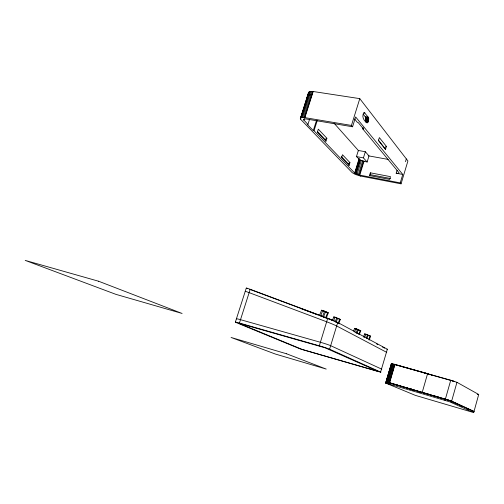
<?xml version="1.0" encoding="UTF-8"?>
<svg xmlns="http://www.w3.org/2000/svg" width="504" height="504" viewBox="0 0 504 504"><rect width="100%" height="100%" fill="white"/><g stroke="black" fill="none" stroke-linecap="round" stroke-linejoin="round"><path stroke-width="0.76" d="M368.449 121.092L367.586 122.686L366.962 122.882C363.768 120.903 361.009 115.643 364.386 112.657L368.588 117.608L368.449 121.092L365.356 120.588L365.488 117.111L363.126 114.005M300.289 118.692L308.637 92.32L310.01 91.495L312.94 91.47L359.787 98.639L407.919 160.959L401.058 183.84L360.259 175.997L355.307 174.422L352.195 172.645L300.422 119.07L308.637 92.32M445.366 399.206L450.74 380.23L391.35 363.598L385.661 383.059L415.302 395.35L473.779 412.612L449.518 401.745L385.661 383.059M473.684 412.549L473.962 411.541L451.609 401.266L446.021 399.433M474.012 411.466L478.712 394.481L456.958 382.309L450.74 380.23M445.032 400.352L445.353 399.231L387.248 382.19M451.294 402.387L451.609 401.266M473.993 411.396L451.647 401.108L456.958 382.309M388.401 383.708L394.128 364.165L427.594 373.64L422.201 392.414L388.735 382.599M385.774 383.122L391.482 363.579M391.255 364.449L386.026 381.799L387.255 382.196M386.253 383.135L391.973 363.649M386.927 383.305L392.647 363.794M387.62 383.487L393.341 363.957M389.409 382.794L394.808 364.354M389.252 383.954L394.979 364.398M380.614 372.053L329.597 349.196A8.228 0.416 17.1 0 0 319.322 345.801L239.431 323.045A7.9 0.378 17.4 0 0 236.206 322.573L300.529 349.039L380.923 372.267L380.614 372.053L387.349 349.215L337.718 322.472A8.209 0.397 21.7 0 0 327.739 318.276L250.211 289.296A7.888 0.365 21.9 0 0 246.28 288.099L235.362 322.113M405.481 161.696L406.312 158.936M401.058 183.84L400.239 182.889L402.772 174.447L355.635 116.941L352.573 126.775L306.111 118.969L304.051 119.007L303.572 119.769L307.931 124.425L309.569 119.284M402.772 174.447L396.182 173.206L397.064 170.283M385.51 149.323L386.404 146.387L379.361 137.598L378.441 140.603L385.51 149.323L378.365 140.011M329.597 349.196L337.718 322.472M367.126 162.011L368.997 155.931L365.324 151.729L358.35 150.476L356.454 156.605L360.341 160.222L367.126 162.011L363.434 157.878L356.454 156.605M369.52 175.549L370.352 172.822L390.487 176.646L389.655 179.399L369.52 175.549L370.383 174.674L370.352 172.822M319.322 345.801L327.732 318.276M349.089 165.375L349.94 162.609L342.493 154.741L341.611 157.569L349.089 165.375L348.176 163.743L341.227 156.46M400.239 182.889L359.774 175.121L355.207 173.414L354.671 173.004L359.195 158.338M354.911 173.206L359.201 159.277M355.207 173.414L359.503 159.497M355.698 173.697L359.988 159.787M356.12 173.912L360.41 160.007M357.084 174.327L361.368 160.423M363.434 157.878L365.324 151.729M358.331 174.756L362.609 160.852M359.245 175.001L363.516 161.097M364.064 161.173L359.774 175.121L360.688 176.079M396.182 173.206A4.158 1.084 16.4 0 0 398.853 172.538L362.779 128.911L363.208 127.525M352.573 126.775L351.439 125.439L359.787 98.639M325.949 141.196L326.876 138.247L318.308 129.194L317.35 132.218L325.949 141.196L324.998 139.469L317.463 131.582M354.671 173.004L314.011 130.744L313.28 130.618L316.493 120.5M314.011 130.744L317.218 120.62M300.334 118.257L301.675 117.539L310.01 91.495M301.675 117.539L302.589 117.463L310.93 91.388M302.589 117.463L303.654 117.501L312.001 91.388M303.83 120.166L304.303 118.698M303.654 117.501L304.592 117.602L312.94 91.47M304.844 117.64L313.186 91.508M239.431 323.045L250.211 289.296M300.422 119.07L302.066 113.929M303.011 110.993L306.067 101.443M306.533 99.975L307.642 95.426L308.164 94.903L312.19 94.645M300.844 117.785L309.166 91.785M367.907 122.302L365.576 121.918L366.118 120.714M363.397 337.132L364.675 333.862L367.076 334.851M364.587 337.466L365.866 334.184L370.648 336.187L369.117 340.118M366.238 338.089L367.517 334.801M366.962 338.48L368.241 335.204M368.89 339.205L370.169 335.922L370.648 336.187M353.575 331.052L354.633 328.35L356.605 329.087L355.83 328.658L354.501 332.048M356.196 332.684L357.525 329.295L355.83 328.658M356.977 333.1L358.3 329.723L357.525 329.295M358.691 334.524L360.278 330.46L358.3 329.723M359.465 334.12L360.788 330.744L360.278 330.46M333.566 320.802L334.99 317.199L336.779 317.86L340.326 319.442L338.902 323.039M335.355 321.47L336.779 317.86M335.954 322.661L337.655 318.345M338.039 323.448L339.746 319.12M319.492 315.498L321.59 310.206L323.732 311L322.781 310.483L320.676 315.788M322.516 316.474L324.626 311.163L322.781 310.483M323.467 316.984L325.565 311.68L324.626 311.163M325.615 317.785L327.713 312.48L325.565 311.68M326.239 318.118L328.337 312.82L327.713 312.48M332.375 320.5L333.793 316.909L335.872 317.684L334.99 317.199M324.998 139.469L326.876 138.247M348.176 163.743L349.94 162.609M384.508 147.603L386.404 146.387M363.712 112.675L364.965 112.877M365.28 116.72L368.38 117.218M365.488 117.111L368.588 117.608M365.627 117.659L368.726 118.163M365.684 118.327L368.777 118.831M365.652 119.076L368.745 119.58M365.539 119.845L368.638 120.349M365.866 121.376L368.204 121.76M366.421 122.497L367.586 122.686M304.592 117.602L351.439 125.439M362.779 128.911L363.541 129.043L358.18 122.541L357.405 122.409L354.507 118.912M307.931 124.425L307.194 124.305L313.28 130.618M368.159 155.78L388.168 159.409M370.383 174.674L390.493 178.511M393.876 364.291L451.798 380.715M431.128 374.9L432.281 375.184M300.749 308.574L301.127 308.65M478.038 394.468L478.712 394.481M473.829 411.579L472.544 411.106M471.587 410.747L471.927 410.943M386.411 352.359L386.782 352.397L336.659 325.968A8.215 0.365 21.7 0 0 326.668 321.785L249.146 292.641A7.894 0.334 21.9 0 0 245.221 291.413M477.244 394.279L477.666 394.38M473.603 411.529L472.513 411.251M386.618 381.868L451.647 401.108M390.083 383.336L388.71 382.756L389.371 382.876M471.542 410.823L472.065 410.974M394.336 366.616L390.833 365.923M386.952 349.291L387.645 349.455L387.349 349.215M451.269 380.495L453.764 381.27M422.913 372.456L425.307 373.193M409.834 388.704L412.839 389.586M424.878 393.114L430.895 394.878M433.9 395.76L439.916 397.53M442.172 398.191L444.427 398.853M409.475 388.767L412.864 389.844L409.872 388.968M419.832 391.803L418.106 391.381L419.605 391.822M423.354 392.918L430.851 395.06M409.79 388.868L412.801 389.756M418.068 391.299L419.567 391.74M432.356 395.501L445.145 399.262M388.71 382.756L390.191 383.191M401.323 386.461L402.803 386.896M409.481 388.855L412.448 389.731M414.672 390.38L416.159 390.821M418.383 391.469L419.87 391.904M409.834 389.056L412.852 389.945M417.747 391.551L419.095 391.948M445.933 399.294L446.834 399.559M445.353 399.231L446.796 399.748M250.154 289.504L249.751 289.535M447.281 399.697L448.44 400.069M447.243 399.886L448.44 400.271M452.34 380.879L453.518 381.295M448.793 400.195L449.404 400.422M448.762 400.384L449.366 400.611M425.716 373.332L426.775 373.748M250.841 289.737L328.274 318.685M453.802 381.282L454.721 381.648M324.356 311.346L321.59 310.206M328.337 312.82L326.195 312.026L327.127 312.543M325.294 311.863L326.516 312.316M335.765 317.747L333.793 316.909M340.326 319.442L337.327 318.484M357.122 329.37L354.633 328.35M360.788 330.744L358.451 330.007M301.606 308.826L317.778 314.874M319.252 315.422L325.868 317.898M327.335 318.446L330.863 319.775M367.8 335.248L369.445 335.866L368.726 335.469M329.011 318.963L333.648 320.853M331.449 320.015L331.941 320.223M450.072 400.932L457.827 404.485M459.239 405.128L462.061 406.419M466.994 408.681L469.111 409.651M334.007 321.017L334.549 321.287M427.594 373.64L429.641 374.724M335.916 322.024L339.343 323.864M355.793 332.703L357.16 333.44M376.349 343.747L377.723 344.484M382.517 347.061L384.571 348.163M247.086 288.572L246.286 288.105M364.675 333.862L365.161 334.133M365.866 334.184L366.597 334.587M334.108 123.247L358.684 150.853M308.58 92.793L308.7 93.202M236.603 318.925A7.9 0.41 17.4 0 1 240.509 319.675L320.399 342.266A8.228 0.447 17.1 0 1 330.668 345.681L381.503 369.048A7.031 0.321 17 0 1 381.434 369.243M377.943 371.322L302.243 349.467L238.72 323.196L324.979 347.754L377.943 371.322M98.614 281.238L25.2 260.398L115.907 294.355L182.114 313.463L98.614 281.238M398.639 385.667L397.139 385.226L398.639 385.667M407.623 388.307L406.123 387.866L407.623 388.307M286.625 353.802L231.065 337.466L275.165 353.978L326.214 369.079L286.625 353.802"/></g></svg>
